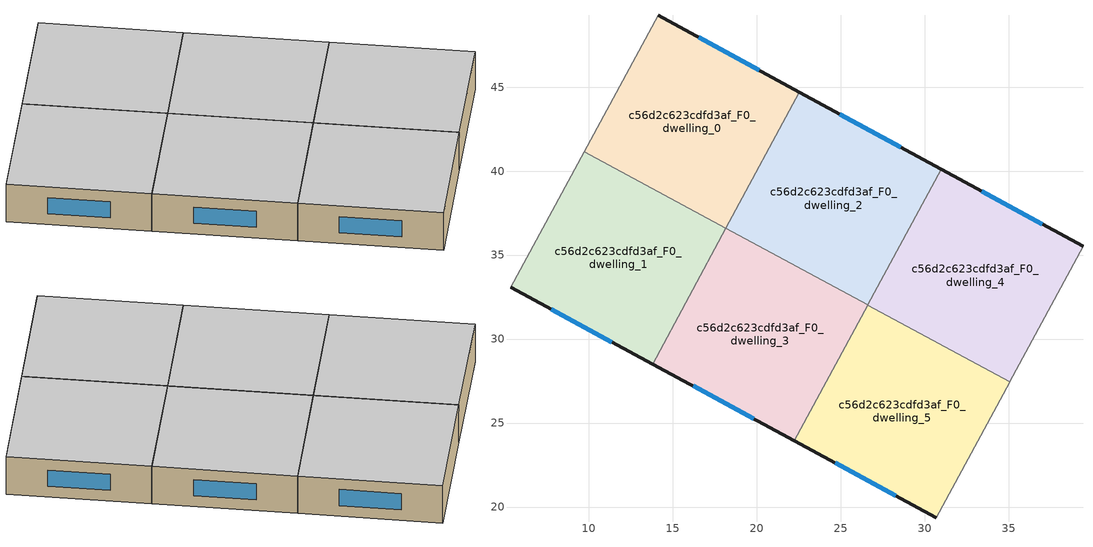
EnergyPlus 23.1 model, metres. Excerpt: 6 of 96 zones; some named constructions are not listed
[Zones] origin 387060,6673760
c56d2c623cdfd3af_F0_dwelling_0
 floor ground (EU_floor_Construction): 22.54,44.7 18.17,36.6 9.73,41.16 14.14,49.27 z0
 wall outside (EU_wall_Construction): 22.54,44.7 14.14,49.27 z0:3
 wall to c56d2c623cdfd3af_F0_dwelling_1 (EU_wall_Construction): 9.73,41.16 18.17,36.6 z0:3
 wall adiabatic (EU_wall_Construction): 14.14,49.27 9.73,41.16 z0:3
 wall to c56d2c623cdfd3af_F0_dwelling_2 (EU_wall_Construction): 18.17,36.6 22.54,44.7 z0:3
 window (EU_Window_Construction): 20.14,46 16.54,47.96 z0.86:2.14
 ceiling to c56d2c623cdfd3af_F1_dwelling_0 (EU_floor_Construction): 18.17,36.6 22.54,44.7 14.14,49.27 9.73,41.16 z3
c56d2c623cdfd3af_F0_dwelling_1
 floor ground (EU_floor_Construction): 18.17,36.6 13.8,28.51 5.34,33.08 9.73,41.16 z0
 wall outside (EU_wall_Construction): 5.34,33.08 13.8,28.51 z0:3
 wall adiabatic (EU_wall_Construction): 9.73,41.16 5.34,33.08 z0:3
 wall to c56d2c623cdfd3af_F0_dwelling_3 (EU_wall_Construction): 13.8,28.51 18.17,36.6 z0:3
 window (EU_Window_Construction): 7.76,31.78 11.38,29.82 z0.86:2.14
 ceiling to c56d2c623cdfd3af_F1_dwelling_1 (EU_floor_Construction): 13.8,28.51 18.17,36.6 9.73,41.16 5.34,33.08 z3
c56d2c623cdfd3af_F0_dwelling_2
 floor ground (EU_floor_Construction): 30.98,40.11 26.62,32.03 18.17,36.6 22.54,44.7 z0
 wall outside (EU_wall_Construction): 30.98,40.11 22.54,44.7 z0:3
 wall to c56d2c623cdfd3af_F0_dwelling_3 (EU_wall_Construction): 18.17,36.6 26.62,32.03 z0:3
 wall to c56d2c623cdfd3af_F0_dwelling_4 (EU_wall_Construction): 26.62,32.03 30.98,40.11 z0:3
 window (EU_Window_Construction): 28.57,41.42 24.95,43.38 z0.86:2.14
 ceiling to c56d2c623cdfd3af_F1_dwelling_2 (EU_floor_Construction): 26.62,32.03 30.98,40.11 22.54,44.7 18.17,36.6 z3
c56d2c623cdfd3af_F0_dwelling_3
 floor ground (EU_floor_Construction): 26.62,32.03 22.24,23.95 13.8,28.51 18.17,36.6 z0
 wall outside (EU_wall_Construction): 13.8,28.51 22.24,23.95 z0:3
 wall to c56d2c623cdfd3af_F0_dwelling_5 (EU_wall_Construction): 22.24,23.95 26.61,32.02 z0:3
 wall to c56d2c623cdfd3af_F0_dwelling_4 (EU_wall_Construction): 26.61,32.02 26.62,32.03 z0:3
 window (EU_Window_Construction): 16.21,27.21 19.83,25.25 z0.86:2.14
 ceiling to c56d2c623cdfd3af_F1_dwelling_3 (EU_floor_Construction): 22.24,23.95 26.62,32.03 18.17,36.6 13.8,28.51 z3
c56d2c623cdfd3af_F0_dwelling_4
 floor ground (EU_floor_Construction): 39.43,35.51 35.07,27.45 26.61,32.02 30.98,40.11 z0
 wall outside (EU_wall_Construction): 39.43,35.51 30.98,40.11 z0:3
 wall to c56d2c623cdfd3af_F0_dwelling_5 (EU_wall_Construction): 26.61,32.02 35.07,27.45 z0:3
 wall to c56d2c623cdfd3af_F0_dwelling_6 (EU_wall_Construction): 35.07,27.45 39.43,35.51 z0:3
 window (EU_Window_Construction): 37.01,36.82 33.39,38.79 z0.86:2.14
 ceiling to c56d2c623cdfd3af_F1_dwelling_4 (EU_floor_Construction): 35.07,27.45 39.43,35.51 30.98,40.11 26.61,32.02 z3
c56d2c623cdfd3af_F0_dwelling_5
 floor ground (EU_floor_Construction): 35.07,27.45 30.7,19.38 22.24,23.95 26.61,32.02 z0
 wall outside (EU_wall_Construction): 22.24,23.95 30.7,19.38 z0:3
 wall to c56d2c623cdfd3af_F0_dwelling_7 (EU_wall_Construction): 30.7,19.38 35.06,27.44 z0:3
 wall to c56d2c623cdfd3af_F0_dwelling_6 (EU_wall_Construction): 35.06,27.44 35.07,27.45 z0:3
 window (EU_Window_Construction): 24.66,22.64 28.29,20.68 z0.86:2.14
 ceiling to c56d2c623cdfd3af_F1_dwelling_5 (EU_floor_Construction): 30.7,19.38 35.07,27.45 26.61,32.02 22.24,23.95 z3
[SCHEDULE:FILE] Column Number=1; Rows to Skip at Top=0; Number of Hours of Data=8760; Column Separator=Comma; Interpolate to Timestep=No; Minutes per Item=60; Adjust Schedule for Daylight Savings=Yes
Name | File
EU_Step8_GainSchedule_c56d2c623cdfd3af_F1_dwelling_0_f000 | ../../schedules/c56d2c623cdfd3af/c56d2c623cdfd3af_F1_dwelling_0_f000_gain.csv
EU_Step8_GainSchedule_c56d2c623cdfd3af_F1_dwelling_1_f000 | ../../schedules/c56d2c623cdfd3af/c56d2c623cdfd3af_F1_dwelling_1_f000_gain.csv
EU_Step8_GainSchedule_c56d2c623cdfd3af_F1_dwelling_2_f000 | ../../schedules/c56d2c623cdfd3af/c56d2c623cdfd3af_F1_dwelling_2_f000_gain.csv
EU_Step8_GainSchedule_c56d2c623cdfd3af_F1_dwelling_3_f000 | ../../schedules/c56d2c623cdfd3af/c56d2c623cdfd3af_F1_dwelling_3_f000_gain.csv
EU_Step8_GainSchedule_c56d2c623cdfd3af_F1_dwelling_4_f000 | ../../schedules/c56d2c623cdfd3af/c56d2c623cdfd3af_F1_dwelling_4_f000_gain.csv
EU_Step8_GainSchedule_c56d2c623cdfd3af_F1_dwelling_5_f000 | ../../schedules/c56d2c623cdfd3af/c56d2c623cdfd3af_F1_dwelling_5_f000_gain.csv
EU_Step8_GainSchedule_c56d2c623cdfd3af_F1_dwelling_6_f000 | ../../schedules/c56d2c623cdfd3af/c56d2c623cdfd3af_F1_dwelling_6_f000_gain.csv
EU_Step8_GainSchedule_c56d2c623cdfd3af_F1_dwelling_7_f000 | ../../schedules/c56d2c623cdfd3af/c56d2c623cdfd3af_F1_dwelling_7_f000_gain.csv
EU_Step8_GainSchedule_c56d2c623cdfd3af_F1_dwelling_8_f000 | ../../schedules/c56d2c623cdfd3af/c56d2c623cdfd3af_F1_dwelling_8_f000_gain.csv
EU_Step8_GainSchedule_c56d2c623cdfd3af_F1_dwelling_9_f000 | ../../schedules/c56d2c623cdfd3af/c56d2c623cdfd3af_F1_dwelling_9_f000_gain.csv
EU_Step8_GainSchedule_c56d2c623cdfd3af_F1_dwelling_10_f000 | ../../schedules/c56d2c623cdfd3af/c56d2c623cdfd3af_F1_dwelling_10_f000_gain.csv
EU_Step8_GainSchedule_c56d2c623cdfd3af_F1_dwelling_11_f000 | ../../schedules/c56d2c623cdfd3af/c56d2c623cdfd3af_F1_dwelling_11_f000_gain.csv
EU_Step8_GainSchedule_c56d2c623cdfd3af_F2_dwelling_0_f000 | ../../schedules/c56d2c623cdfd3af/c56d2c623cdfd3af_F2_dwelling_0_f000_gain.csv
EU_Step8_GainSchedule_c56d2c623cdfd3af_F2_dwelling_1_f000 | ../../schedules/c56d2c623cdfd3af/c56d2c623cdfd3af_F2_dwelling_1_f000_gain.csv
EU_Step8_GainSchedule_c56d2c623cdfd3af_F2_dwelling_2_f000 | ../../schedules/c56d2c623cdfd3af/c56d2c623cdfd3af_F2_dwelling_2_f000_gain.csv
EU_Step8_GainSchedule_c56d2c623cdfd3af_F2_dwelling_3_f000 | ../../schedules/c56d2c623cdfd3af/c56d2c623cdfd3af_F2_dwelling_3_f000_gain.csv
EU_Step8_GainSchedule_c56d2c623cdfd3af_F2_dwelling_4_f000 | ../../schedules/c56d2c623cdfd3af/c56d2c623cdfd3af_F2_dwelling_4_f000_gain.csv
EU_Step8_GainSchedule_c56d2c623cdfd3af_F2_dwelling_5_f000 | ../../schedules/c56d2c623cdfd3af/c56d2c623cdfd3af_F2_dwelling_5_f000_gain.csv
EU_Step8_GainSchedule_c56d2c623cdfd3af_F2_dwelling_6_f000 | ../../schedules/c56d2c623cdfd3af/c56d2c623cdfd3af_F2_dwelling_6_f000_gain.csv
EU_Step8_GainSchedule_c56d2c623cdfd3af_F2_dwelling_7_f000 | ../../schedules/c56d2c623cdfd3af/c56d2c623cdfd3af_F2_dwelling_7_f000_gain.csv
EU_Step8_GainSchedule_c56d2c623cdfd3af_F2_dwelling_8_f000 | ../../schedules/c56d2c623cdfd3af/c56d2c623cdfd3af_F2_dwelling_8_f000_gain.csv
EU_Step8_GainSchedule_c56d2c623cdfd3af_F2_dwelling_9_f000 | ../../schedules/c56d2c623cdfd3af/c56d2c623cdfd3af_F2_dwelling_9_f000_gain.csv
EU_Step8_GainSchedule_c56d2c623cdfd3af_F2_dwelling_10_f000 | ../../schedules/c56d2c623cdfd3af/c56d2c623cdfd3af_F2_dwelling_10_f000_gain.csv
EU_Step8_GainSchedule_c56d2c623cdfd3af_F2_dwelling_11_f000 | ../../schedules/c56d2c623cdfd3af/c56d2c623cdfd3af_F2_dwelling_11_f000_gain.csv
EU_Step8_GainSchedule_c56d2c623cdfd3af_F4_dwelling_7_f000 | ../../schedules/c56d2c623cdfd3af/c56d2c623cdfd3af_F4_dwelling_7_f000_gain.csv
EU_Step8_GainSchedule_c56d2c623cdfd3af_F4_dwelling_8_f000 | ../../schedules/c56d2c623cdfd3af/c56d2c623cdfd3af_F4_dwelling_8_f000_gain.csv
EU_Step8_GainSchedule_c56d2c623cdfd3af_F4_dwelling_9_f000 | ../../schedules/c56d2c623cdfd3af/c56d2c623cdfd3af_F4_dwelling_9_f000_gain.csv
EU_Step8_GainSchedule_c56d2c623cdfd3af_F4_dwelling_10_f000 | ../../schedules/c56d2c623cdfd3af/c56d2c623cdfd3af_F4_dwelling_10_f000_gain.csv
EU_Step8_GainSchedule_c56d2c623cdfd3af_F4_dwelling_11_f000 | ../../schedules/c56d2c623cdfd3af/c56d2c623cdfd3af_F4_dwelling_11_f000_gain.csv
EU_Step8_GainSchedule_c56d2c623cdfd3af_F5_dwelling_0_f000 | ../../schedules/c56d2c623cdfd3af/c56d2c623cdfd3af_F5_dwelling_0_f000_gain.csv
EU_Step8_GainSchedule_c56d2c623cdfd3af_F5_dwelling_1_f000 | ../../schedules/c56d2c623cdfd3af/c56d2c623cdfd3af_F5_dwelling_1_f000_gain.csv
EU_Step8_GainSchedule_c56d2c623cdfd3af_F5_dwelling_2_f000 | ../../schedules/c56d2c623cdfd3af/c56d2c623cdfd3af_F5_dwelling_2_f000_gain.csv
EU_Step8_GainSchedule_c56d2c623cdfd3af_F5_dwelling_3_f000 | ../../schedules/c56d2c623cdfd3af/c56d2c623cdfd3af_F5_dwelling_3_f000_gain.csv
EU_Step8_GainSchedule_c56d2c623cdfd3af_F5_dwelling_4_f000 | ../../schedules/c56d2c623cdfd3af/c56d2c623cdfd3af_F5_dwelling_4_f000_gain.csv
EU_Step8_GainSchedule_c56d2c623cdfd3af_F5_dwelling_5_f000 | ../../schedules/c56d2c623cdfd3af/c56d2c623cdfd3af_F5_dwelling_5_f000_gain.csv
EU_Step8_GainSchedule_c56d2c623cdfd3af_F5_dwelling_6_f000 | ../../schedules/c56d2c623cdfd3af/c56d2c623cdfd3af_F5_dwelling_6_f000_gain.csv
EU_Step8_GainSchedule_c56d2c623cdfd3af_F5_dwelling_7_f000 | ../../schedules/c56d2c623cdfd3af/c56d2c623cdfd3af_F5_dwelling_7_f000_gain.csv
EU_Step8_GainSchedule_c56d2c623cdfd3af_F5_dwelling_8_f000 | ../../schedules/c56d2c623cdfd3af/c56d2c623cdfd3af_F5_dwelling_8_f000_gain.csv
EU_Step8_GainSchedule_c56d2c623cdfd3af_F5_dwelling_9_f000 | ../../schedules/c56d2c623cdfd3af/c56d2c623cdfd3af_F5_dwelling_9_f000_gain.csv
EU_Step8_GainSchedule_c56d2c623cdfd3af_F5_dwelling_10_f000 | ../../schedules/c56d2c623cdfd3af/c56d2c623cdfd3af_F5_dwelling_10_f000_gain.csv
EU_Step8_GainSchedule_c56d2c623cdfd3af_F5_dwelling_11_f000 | ../../schedules/c56d2c623cdfd3af/c56d2c623cdfd3af_F5_dwelling_11_f000_gain.csv
